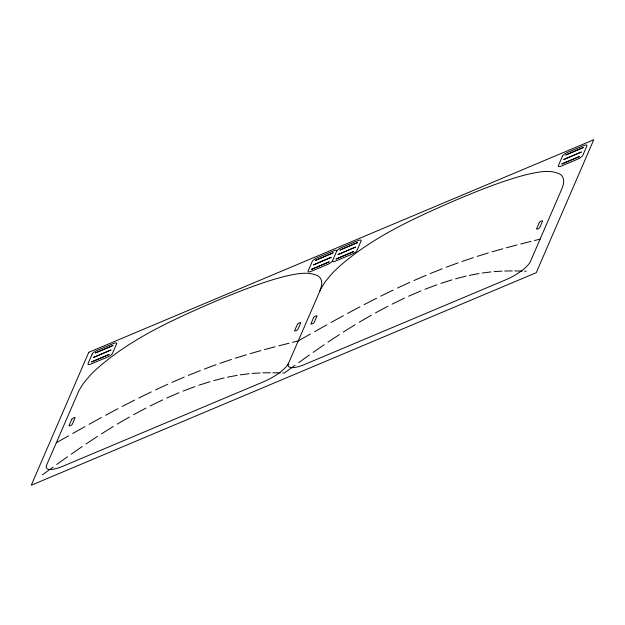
<?xml version="1.0" encoding="UTF-8"?>
<svg xmlns="http://www.w3.org/2000/svg" width="625" height="625" viewBox="0 0 625 625"><rect width="100%" height="100%" fill="white"/><g stroke="black" fill="none" stroke-linecap="round" stroke-linejoin="round"><path stroke-width="0.94" d="M319.836 290.914C321.422 287.133 322.805 282.539 320.695 278.688A84.703 24.906 -29.3 0 0 317.414 275.602C307.398 271.156 295.961 273.992 285.727 276.148C261.984 282.148 239.227 291.422 216.641 300.773C174.852 318.883 132.164 337.742 97.617 368.117A84.703 24.906 -29.3 0 0 89.617 375.953L83.414 383.398L79 390.469L46.641 465.062A23.531 6.922 -29.3 0 0 62.773 466.266L263.961 381.586A23.531 6.922 -29.3 0 0 288.555 363.242L320.914 288.641L325.328 281.578L331.531 274.133A84.703 24.906 -29.3 0 1 339.531 266.297C374.078 235.914 416.766 217.062 458.555 198.945C481.133 189.602 503.891 180.328 527.633 174.328C537.875 172.164 549.305 169.336 559.328 173.781A84.703 24.906 -29.3 0 1 562.609 176.867C564.719 180.719 563.328 185.312 561.75 189.086L530.461 261.422A23.531 6.922 -29.3 0 1 505.867 279.766L304.688 364.445A23.531 6.922 -29.3 0 1 288.555 363.242M332.531 260.758L336.641 251.25A4.703 1.383 -29.3 0 0 333.445 250.938L317.156 257.797A4.703 1.383 -29.3 0 0 312.242 261.461L308.094 271.047A4.703 1.383 -29.3 0 0 311.32 271.281L327.609 264.43A4.703 1.383 -29.3 0 0 332.531 260.758A4.703 1.383 -29.3 0 0 335.758 261L352.047 254.141A4.703 1.383 -29.3 0 0 356.969 250.477L361.078 240.961A4.703 1.383 -29.3 0 0 357.883 240.656L341.594 247.508A4.703 1.383 -29.3 0 0 336.672 251.18M42.414 474.844L53.117 467.086M295.031 365.258L284.32 373.016L282.625 372.969M56.703 464.5L67.539 456.766M298.609 362.68L309.445 354.945M71.188 454.195L82.297 446.508M313.102 352.367L324.203 344.688M86.055 443.961L97.516 436.391M327.961 342.141L339.422 334.562M101.398 433.891L113.25 426.508M343.312 332.062L355.156 324.688M117.258 424.094L129.453 417.016M359.172 322.266L371.359 315.195M56.281 442.781L68.562 435.82M310.477 334L298.195 340.953L292.5 342.367M72.664 433.508L84.977 426.602M314.57 331.688L326.883 324.781M89.086 424.312L101.453 417.516M331 322.492L343.367 315.695M133.586 414.711L145.984 408.094M375.5 312.891L387.891 306.273M105.586 415.273L118.016 408.648M347.5 313.453L359.922 306.82M122.164 406.477L134.633 400.078M364.07 304.648L376.539 298.258M150.141 405.977L162.602 399.938M392.055 304.148L404.516 298.109M138.789 398L151.266 391.914M380.703 296.172L393.172 290.086M155.555 389.875L167.828 384.227M397.461 288.055L409.734 282.398M166.742 398.039L179.023 392.727M408.648 296.219L420.93 290.906M171.945 382.391L184.219 377.094M413.852 280.562L426.133 275.273M430.195 273.586L442.258 268.758M188.281 375.406L200.352 370.578M424.969 289.266L436.836 284.789M183.055 391.094L194.922 386.617M446.242 267.227L458.031 262.875M204.328 369.047L216.117 364.695M461.906 261.508L473.383 257.617M220 363.328L231.477 359.445M440.844 283.398L451.945 279.859M198.938 385.219L210.031 381.688M477.156 256.398L488.305 252.945M235.25 358.219L246.398 354.766M491.969 251.852L502.82 248.758M250.062 353.68L260.906 350.586M455.57 278.82L466.062 276.125M213.664 380.641L224.148 377.945M506.391 247.781L517 244.961M264.484 349.602L275.086 346.781M520.703 244.008L530.945 241.414M278.797 345.828L289.039 343.234M540.102 239.133L534.414 240.547M469.422 275.375L479.086 273.516M227.508 377.195L237.172 375.344M482.172 273.031L491.031 271.906M240.258 374.852L249.125 373.734M493.984 271.633L502.031 271.117M252.07 373.453L260.125 372.938M504.656 271.016L512.305 270.914M262.75 372.844L270.391 372.742M514.789 270.938L522.117 271.078M272.875 372.758L280.203 372.898M524.531 271.148L526.234 271.195M91.609 361.945L109.141 354.477L91.633 361.891M93.555 357.453L111.078 349.961L93.578 357.398M95.5 352.953L113.031 345.484L95.523 352.898M311.672 269.32L329.203 261.836L311.688 269.297M313.617 264.82L331.148 257.336L313.617 264.82M315.562 260.328L333.094 252.859L315.562 260.328M336.109 259.031L353.641 251.562L336.117 259.008M338.055 254.539L355.586 247.07L338.062 254.508M340 250.039L357.531 242.57L340.008 250.016M561.922 163.984L579.461 156.516L561.945 163.93M563.867 159.492L581.398 152L563.891 159.438M565.812 154.992L583.336 147.508L565.836 154.938M88.75 352.312L31.25 485.25L536.25 272.688L593.75 139.75L88.75 352.312M92.172 354.094L88.031 363.672A4.703 1.383 -29.3 0 0 91.258 363.914L107.547 357.055A4.703 1.383 -29.3 0 0 112.469 353.391L116.578 343.875A4.703 1.383 -29.3 0 0 113.383 343.57L97.094 350.422A4.703 1.383 -29.3 0 0 92.172 354.094M71.758 419.312L69.055 425.57A1.883 0.555 -29.3 0 0 70.344 425.664A1.883 0.555 -29.3 0 0 72.312 424.203L75.016 417.945A1.883 0.555 -29.3 0 0 73.727 417.852A1.883 0.555 -29.3 0 0 71.758 419.312M297.383 324.352L294.672 330.602A1.883 0.555 -29.3 0 0 295.969 330.703A1.883 0.555 -29.3 0 0 297.93 329.234L300.641 322.977A1.883 0.555 -29.3 0 0 299.352 322.883A1.883 0.555 -29.3 0 0 297.383 324.352M313.672 317.492L310.969 323.75A1.883 0.555 -29.3 0 0 312.258 323.844A1.883 0.555 -29.3 0 0 314.227 322.375L316.93 316.117A1.883 0.555 -29.3 0 0 315.641 316.023A1.883 0.555 -29.3 0 0 313.672 317.492M562.461 156.195L558.344 165.711A4.703 1.383 -29.3 0 0 561.57 165.953L577.859 159.094A4.703 1.383 -29.3 0 0 582.781 155.422L586.922 145.844A4.703 1.383 -29.3 0 0 583.695 145.602L567.406 152.461A4.703 1.383 -29.3 0 0 562.461 156.195M539.289 222.523L536.586 228.781A1.883 0.555 -29.3 0 0 537.875 228.875A1.883 0.555 -29.3 0 0 539.844 227.414L542.547 221.156A1.883 0.555 -29.3 0 0 541.258 221.055A1.883 0.555 -29.3 0 0 539.289 222.523"/></g></svg>
